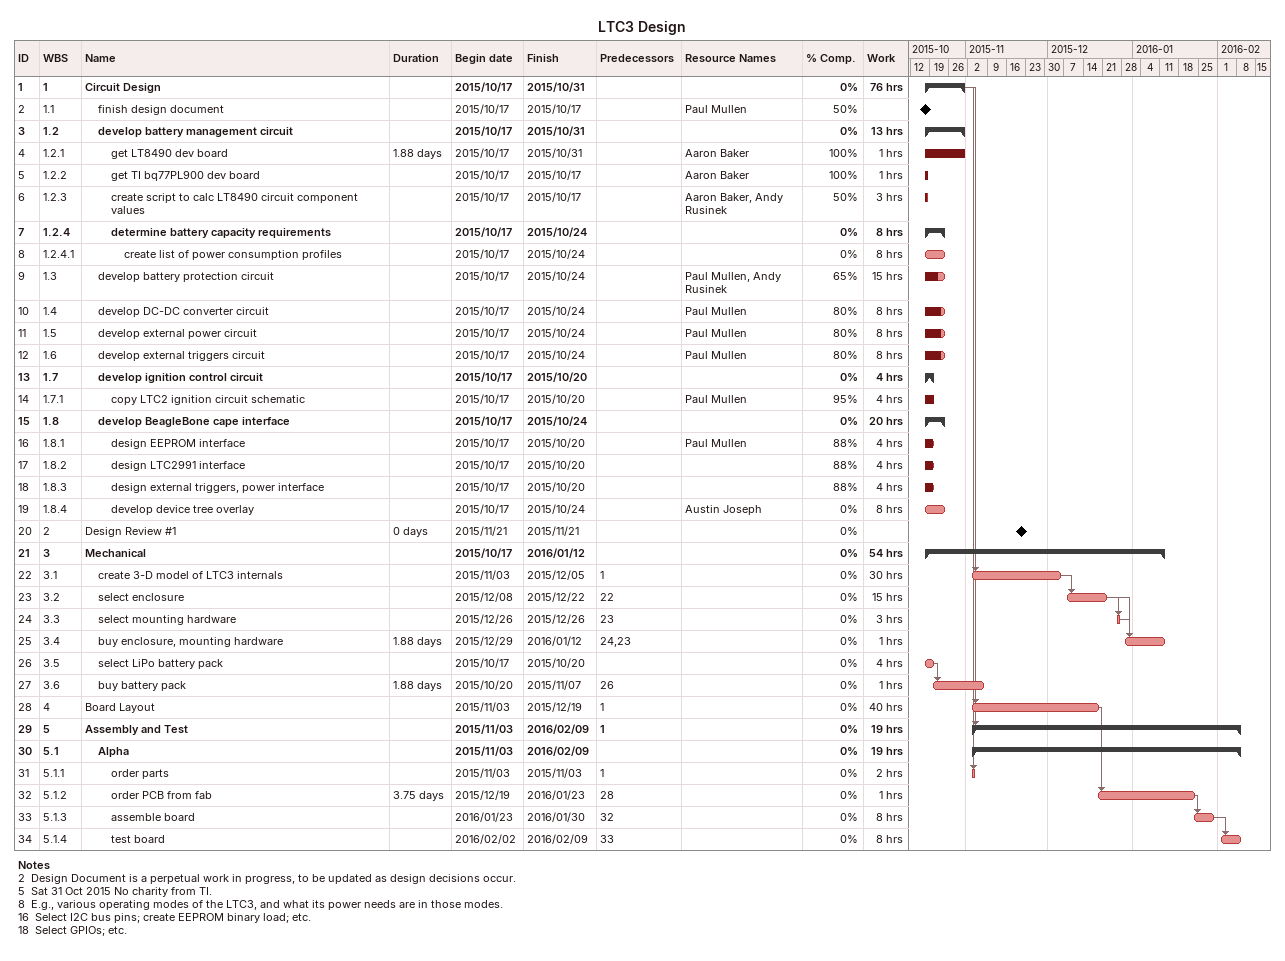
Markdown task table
LTC3 Design

| ID | WBS | Task | Duration | Start | Finish | Predecessors | Resources | % complete | Work (h) |
|---|---|---|---|---|---|---|---|---|---|
| 1 | 1 | **Circuit Design** |  | 2015-10-17 | 2015-10-31 |  |  | 0 | 76 |
| 2 | 1.1 | finish design document |  | 2015-10-17 | 2015-10-17 |  | Paul Mullen | 50 |  |
| 3 | 1.2 | **develop battery management circuit** |  | 2015-10-17 | 2015-10-31 |  |  | 0 | 13 |
| 4 | 1.2.1 | get LT8490 dev board | 1.88d | 2015-10-17 | 2015-10-31 |  | Aaron Baker | 100 | 1 |
| 5 | 1.2.2 | get TI bq77PL900 dev board |  | 2015-10-17 | 2015-10-17 |  | Aaron Baker | 100 | 1 |
| 6 | 1.2.3 | create script to calc LT8490 circuit component values |  | 2015-10-17 | 2015-10-17 |  | Aaron Baker, Andy Rusinek | 50 | 3 |
| 7 | 1.2.4 | **determine battery capacity requirements** |  | 2015-10-17 | 2015-10-24 |  |  | 0 | 8 |
| 8 | 1.2.4.1 | create list of power consumption profiles |  | 2015-10-17 | 2015-10-24 |  |  | 0 | 8 |
| 9 | 1.3 | develop battery protection circuit |  | 2015-10-17 | 2015-10-24 |  | Paul Mullen, Andy Rusinek | 65 | 15 |
| 10 | 1.4 | develop DC-DC converter circuit |  | 2015-10-17 | 2015-10-24 |  | Paul Mullen | 80 | 8 |
| 11 | 1.5 | develop external power circuit |  | 2015-10-17 | 2015-10-24 |  | Paul Mullen | 80 | 8 |
| 12 | 1.6 | develop external triggers circuit |  | 2015-10-17 | 2015-10-24 |  | Paul Mullen | 80 | 8 |
| 13 | 1.7 | **develop ignition control circuit** |  | 2015-10-17 | 2015-10-20 |  |  | 0 | 4 |
| 14 | 1.7.1 | copy LTC2 ignition circuit schematic |  | 2015-10-17 | 2015-10-20 |  | Paul Mullen | 95 | 4 |
| 15 | 1.8 | **develop BeagleBone cape interface** |  | 2015-10-17 | 2015-10-24 |  |  | 0 | 20 |
| 16 | 1.8.1 | design EEPROM interface |  | 2015-10-17 | 2015-10-20 |  | Paul Mullen | 88 | 4 |
| 17 | 1.8.2 | design LTC2991 interface |  | 2015-10-17 | 2015-10-20 |  |  | 88 | 4 |
| 18 | 1.8.3 | design external triggers, power interface |  | 2015-10-17 | 2015-10-20 |  |  | 88 | 4 |
| 19 | 1.8.4 | develop device tree overlay |  | 2015-10-17 | 2015-10-24 |  | Austin Joseph | 0 | 8 |
| 20 | 2 | Design Review #1 | 0d | 2015-11-21 | 2015-11-21 |  |  | 0 |  |
| 21 | 3 | **Mechanical** |  | 2015-10-17 | 2016-01-12 |  |  | 0 | 54 |
| 22 | 3.1 | create 3-D model of LTC3 internals |  | 2015-11-03 | 2015-12-05 | 1 |  | 0 | 30 |
| 23 | 3.2 | select enclosure |  | 2015-12-08 | 2015-12-22 | 22 |  | 0 | 15 |
| 24 | 3.3 | select mounting hardware |  | 2015-12-26 | 2015-12-26 | 23 |  | 0 | 3 |
| 25 | 3.4 | buy enclosure, mounting hardware | 1.88d | 2015-12-29 | 2016-01-12 | 24, 23 |  | 0 | 1 |
| 26 | 3.5 | select LiPo battery pack |  | 2015-10-17 | 2015-10-20 |  |  | 0 | 4 |
| 27 | 3.6 | buy battery pack | 1.88d | 2015-10-20 | 2015-11-07 | 26 |  | 0 | 1 |
| 28 | 4 | Board Layout |  | 2015-11-03 | 2015-12-19 | 1 |  | 0 | 40 |
| 29 | 5 | **Assembly and Test** |  | 2015-11-03 | 2016-02-09 | 1 |  | 0 | 19 |
| 30 | 5.1 | **Alpha** |  | 2015-11-03 | 2016-02-09 |  |  | 0 | 19 |
| 31 | 5.1.1 | order parts |  | 2015-11-03 | 2015-11-03 | 1 |  | 0 | 2 |
| 32 | 5.1.2 | order PCB from fab | 3.75d | 2015-12-19 | 2016-01-23 | 28 |  | 0 | 1 |
| 33 | 5.1.3 | assemble board |  | 2016-01-23 | 2016-01-30 | 32 |  | 0 | 8 |
| 34 | 5.1.4 | test board |  | 2016-02-02 | 2016-02-09 | 33 |  | 0 | 8 |

Notes
- 2: Design Document is a perpetual work in progress, to be updated as design decisions occur.
- 5: Sat 31 Oct 2015 No charity from TI.
- 8: E.g., various operating modes of the LTC3, and what its power needs are in those modes.
- 16: Select I2C bus pins; create EEPROM binary load; etc.
- 18: Select GPIOs; etc.
